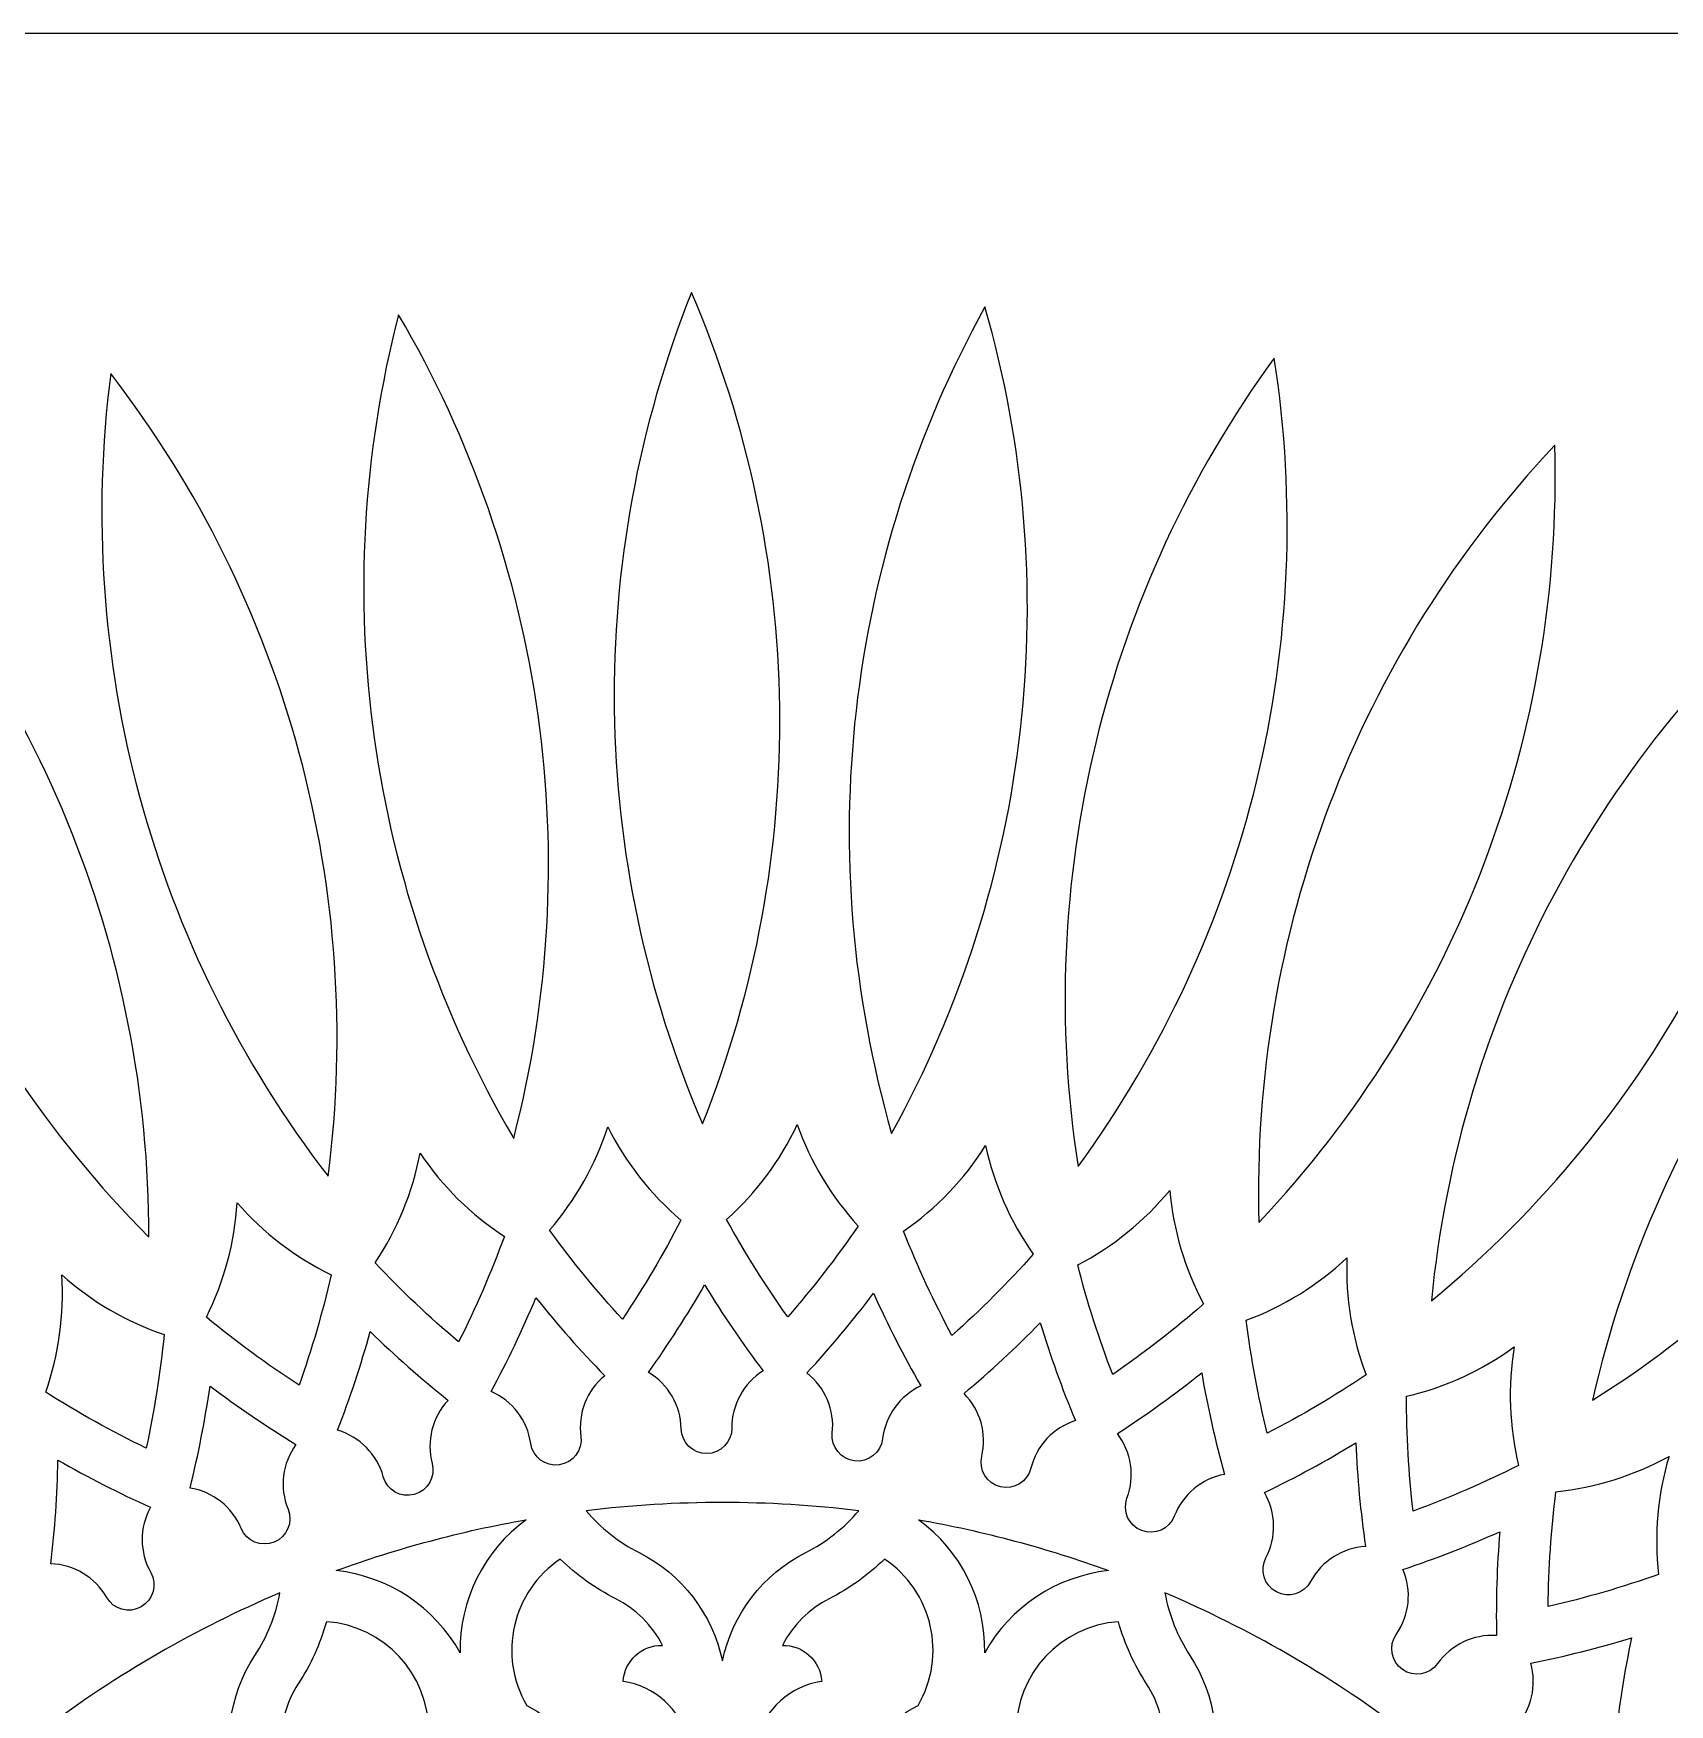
# Model space of a CAD drawing. Extents: x 10744 to 12749, y 6669 to 8676.
# Drawn here: x 11481 to 12112, y 8031 to 8676 of the extents above; entities that cross this region are included whole.
import ezdxf

# ---------------------------------------------------------------- set-up
doc = ezdxf.new("R2010")
doc.units = 0
doc.layers.add('LAYER_01', color=1, linetype='CONTINUOUS')

msp = doc.modelspace()

# ---------------------------------------------------------------- linework, layer by layer
at = {"layer": 'LAYER_01'}
msp.add_lwpolyline([(10744.2, 6669.08), (12749.11, 6669.08), (12749.11, 8676.06), (10744.2, 8676.06)], close=True, dxfattribs=at)
for points in [[(11738.96, 8254.97, 0.199001), (11734.72, 8576.06, 0.199001)], [(11812.01, 8251.34, 0.199001), (11848.05, 8570.44, 0.199001)], [(11666.03, 8249.41, 0.199001), (11621.57, 8567.44, 0.199001)], [(11884.04, 8238.59, 0.199001), (11959.78, 8550.65, 0.199001)], [(11594.37, 8234.76, 0.199001), (11510.4, 8544.71, 0.199001)], [(11953.89, 8216.91, 0.199001), (12068.15, 8517.01, 0.199001)], [(11525.11, 8211.24, 0.199001), (11402.96, 8508.22, 0.199001)], [(12020.48, 8186.64, 0.199001), (12171.45, 8470.06, 0.199001)], [(12082.75, 8148.27, 0.199001), (12268.05, 8410.53, 0.199001)], [(11679.88, 8213.96, 0.100909), (11702.37, 8253.83, 0.100909), (11730.64, 8217.83, -0.028873), (11708.02, 8179.61, -0.028873)], [(11748.26, 8218.06, 0.100909), (11775.57, 8254.8, 0.100909), (11799.1, 8215.54, -0.028873), (11771.88, 8180.46, -0.028873)], [(11612.55, 8201.32, 0.100909), (11629.87, 8243.7, 0.100909), (11662.43, 8211.52, -0.028873), (11644.78, 8170.77, -0.028873)], [(11816.62, 8213.56, 0.100909), (11848.31, 8246.59, 0.100909), (11866.74, 8204.68, -0.028873), (11835.33, 8173.29, -0.028873)], [(11883.87, 8200.53, 0.100909), (11919.45, 8229.32, 0.100909), (11932.49, 8185.44, -0.028873), (11897.39, 8158.23, -0.028873)], [(11547.34, 8180.35, 0.100909), (11559.21, 8224.56, 0.100909), (11595.54, 8196.72, -0.028873), (11583.14, 8154.08, -0.028873)], [(11948.96, 8179.17, 0.100909), (11987.87, 8203.27, 0.100909), (11995.3, 8158.1, -0.028873), (11957.07, 8135.51, -0.028873)], [(11485.27, 8151.36, 0.100909), (11491.5, 8196.71, 0.100909), (11531.04, 8173.64, -0.028873), (11524.08, 8129.79, -0.028873)], [(11718.1, 8159.05, 0.024797), (11739.78, 8192.82, 0.024797), (11762.35, 8159.64, 0.259467), (11750.29, 8137.53, -0.995243), (11730.74, 8137.27, 0.259467)], [(11779.3, 8158.8, 0.024797), (11805.04, 8189.58, 0.024797), (11823.27, 8153.83, 0.259467), (11808.54, 8133.41, -0.995243), (11789.11, 8135.6, 0.259467)], [(11657.36, 8151.64, 0.024797), (11674.63, 8187.86, 0.024797), (11701.18, 8157.76, 0.259467), (11691.99, 8134.32, -0.995243), (11672.62, 8131.61, 0.259467)], [(11839.98, 8150.87, 0.024797), (11869.38, 8178.19, 0.024797), (11882.98, 8140.43, 0.259467), (11865.81, 8122.02, -0.995243), (11846.8, 8126.63, 0.259467)], [(11598.02, 8136.67, 0.024797), (11610.62, 8174.77, 0.024797), (11640.72, 8148.24, 0.259467), (11634.54, 8123.83, -0.995243), (11615.67, 8118.72, 0.259467)], [(12010.85, 8149.82, 0.100909), (12052.48, 8168.86, 0.100909), (12054.19, 8123.11, -0.028873), (12013.43, 8105.49, -0.028873)], [(11899.19, 8135.4, 0.024797), (11931.78, 8158.82, 0.024797), (11940.54, 8119.66, 0.259467), (11921.2, 8103.54, -0.995243), (11902.92, 8110.5, 0.259467)], [(11541.02, 8114.38, 0.024797), (11548.75, 8153.75, 0.024797), (11581.94, 8131.21, 0.259467), (11578.87, 8106.22, -0.995243), (11560.79, 8098.78, 0.259467)], [(11956, 8112.64, 0.024797), (11991.26, 8131.78, 0.024797), (11995.05, 8091.83, 0.259467), (11973.84, 8078.27, -0.995243), (11956.58, 8087.46, 0.259467)], [(11487.27, 8085.12, 0.024797), (11490, 8125.16, 0.024797), (11525.76, 8106.95, 0.259467), (11525.84, 8081.77, -0.995243), (11508.84, 8072.12, 0.259467)], [(12068.58, 8112.94, 0.100909), (12112.27, 8126.61, 0.100909), (12108.23, 8081.01, -0.028873), (12065.59, 8068.64, -0.028873)], [(11799.32, 8105.6, 0.060588), (11693.99, 8105.6, 0.099926), (11714.47, 8089.47, -0.227654), (11746.66, 8047.61, -0.227654), (11778.84, 8089.47, 0.099926)], [(11633.76, 8093.92, -0.021804), (11670.88, 8102.15, 0.243463), (11645.32, 8050.78, 0.243463), (11597.49, 8082.49, -0.021804)], [(11859.56, 8093.92, -0.021804), (11895.82, 8082.49, 0.243463), (11848, 8050.78, 0.243463), (11822.43, 8102.15, -0.021804)], [(12009.5, 8082.93, 0.024797), (12046.89, 8097.5, 0.024797), (12045.64, 8057.4, 0.259467), (12022.89, 8046.6, -0.995243), (12006.92, 8057.88, 0.259467)], [(11633.19, 8020.21, 0.395706), (11593.69, 8062.75, -0.07715), (11582.82, 8038.76, 0.159346), (11576.18, 8014.15, -0.402688), (11596.3, 8009.71, 0.655404), (11611.12, 7955.12, -0.168973), (11680.65, 7918.91, -0.168973), (11722.77, 7985.04, 0.655404), (11708.3, 8039.73, -0.402688), (11723.5, 8053.63, 0.159346), (11705.46, 8071.62, -0.07715), (11684.04, 8086.96, 0.395706), (11671.1, 8030.37, -2.755711)], [(11822.21, 8030.37, 0.395706), (11809.27, 8086.96, -0.07715), (11787.86, 8071.62, 0.159346), (11769.81, 8053.63, -0.402688), (11785.01, 8039.73, 0.655404), (11770.55, 7985.04, -0.168973), (11812.66, 7918.91, -0.168973), (11882.2, 7955.12, 0.655404), (11897.02, 8009.71, -0.402688), (11917.13, 8014.15, 0.159346), (11910.5, 8038.76, -0.07715), (11899.63, 8062.75, 0.395706), (11860.12, 8020.21, -2.755711)], [(11575.76, 8073.91, 0.060588), (11484.54, 8021.25, 0.099926), (11510.34, 8017.53, -0.227654), (11559.14, 7997.36, -0.227654), (11566.08, 8049.71, 0.099926)], [(12008.78, 8021.25, 0.060588), (11917.56, 8073.91, 0.099926), (11927.23, 8049.71, -0.227654), (11934.17, 7997.36, -0.227654), (11982.98, 8017.53, 0.099926)], [(12058.86, 8046.75, 0.024797), (12097.78, 8056.52, 0.024797), (12091.51, 8016.89, 0.259467), (12067.59, 8009.03, -0.995243), (12053.16, 8022.22, 0.259467)]]:
    msp.add_lwpolyline(points, format="xyb", close=True, dxfattribs=at)

doc.saveas('drawing.dxf')
